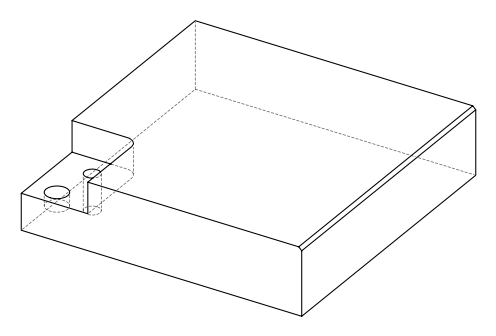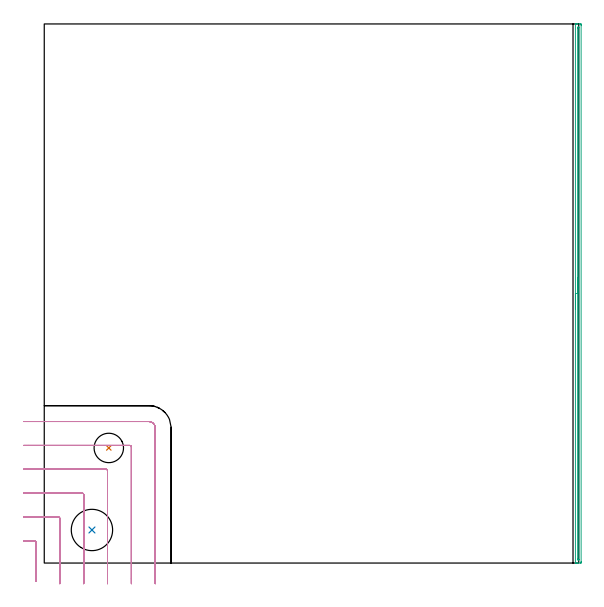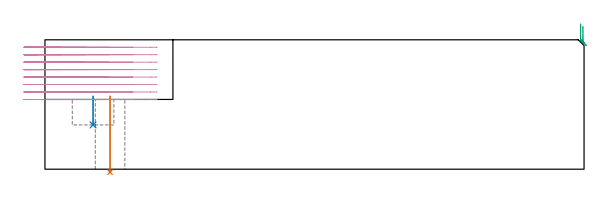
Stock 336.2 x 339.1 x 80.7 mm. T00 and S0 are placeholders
(PLAN: 4 operations, 3 tool changes, 17.6 min)
(1 INDEXABLE_INSERT_DRILL_THROUGH_HOLE_FROM_SOLID | STEP1HOLE | NXT0302_008 | 0.2 min | 21667 mm3)
(2 INDEXABLE_INSERT_DRILL_BLIND_HOLE_FROM_SOLID | STEP1POCKET | UGT0302_005 | 0.08 min | 28171 mm3)
(3 AREA_MILL | FG_CHAMFER_SURFACE | UGT0205_001 | 5.58 min | 2205 mm3)
(4 MILL_CORNER_NOTCH_RECTANGULAR | CORNER_NOTCH_RECTANGULAR | UGT0201_094 | Follow Part, ap 5, ae 75% | 11.71 min | 262617 mm3)
(TOOL NXT0302_008 | Index. Insert Drill 18.5mm [880-D1850L25-05] | D18.5 PA176 FL93 Z2)
(TOOL UGT0302_005 | Indexable Insert Drill 26mm | D26 PA180 FL50 Z2)
(TOOL UGT0205_001 | Chamfer Mill 20 x 3 x 45 deg. | D20 FL50 Z2)
(TOOL UGT0201_094 | End mill 20 mm | D20 FL38 Z4)
(OP 1 INDEXABLE_INSERT_DRILL_THROUGH_HOLE_FROM_SOLID)
G17 G21 G94 G90
T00 M6
G54
G17 G0 G90 X40.6 Y72.4 S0 M3
G43 Z90.7 H1
G94 G81 G98 Z-1.823 F250. R45.5
G80
M5
M2
(OP 2 INDEXABLE_INSERT_DRILL_BLIND_HOLE_FROM_SOLID)
G17 G21 G94 G90
T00 M6
G54
G17 G0 G90 X30. Y20.8 S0 M3
G43 Z90.7 H0
G94 G81 G98 Z27.6 F250. R45.5
G80
M5
M2
(OP 3 AREA_MILL)
G17 G21 G94 G90
T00 M6
G54
G17 G0 G90 X334.1 Y159.55 S1061 M3
G43 Z90.7 H0
G94 G1 Y159.588 Z89.828 F250.
Y159.702 Z88.963
Y159.891 Z88.112
Y160.153 Z87.28
Y160.487 Z86.474
Y160.89 Z85.7
Y161.358 Z84.964
Y161.89 Z84.272
Y162.479 Z83.629
Y163.122 Z83.039
Y163.814 Z82.508
Y164.55 Z82.04
Y165.324 Z81.637
Y166.13 Z81.303
Y166.962 Z81.041
Y167.813 Z80.852
Y168.678 Z80.738
Y169.55 Z80.7
Y338.923
X334.103 Y339.093 Z80.688
X334.113 Y339.1 Z80.677
X334.477 Z80.323
X334.758 Z80.042
X335.458 Z79.337
X336.692 Z78.105
X337.225 Y339.096 Z77.57
X337.691 Y339.091 Z77.105
X337.694 Y338.951 Z77.102
X337.699 Y338.476 Z77.101
X337.7 Y337.995 Z77.1
Y1.037
X337.699 Y0.624 Z77.101
X337.694 Y0.149 Z77.102
X337.691 Y0.009 Z77.105
X337.225 Y0. Z77.57
X335.809 Z78.988
X335.458 Z79.337
X334.758 Z80.042
X334.477 Z80.323
X334.113 Z80.677
X334.102 Y0.007 Z80.688
X334.1 Y0.177 Z80.7
Y169.55
X335.514 Z79.286
Y336.632
X335.515 Y336.688 Z79.285
X335.521 Y337.069 Z79.279
X335.697 Y337.09 Z79.103
X335.939 Y337.095 Z78.861
X336.172 Y337.09 Z78.628
X336.279 Y337.075 Z78.521
X336.285 Y336.746 Z78.515
X336.286 Y336.688 Z78.514
X336.285 Y2.187 Z78.515
X336.284 Y2.085 Z78.516
X336.282 Y2.035 Z78.518
X336.28 Y2.018 Z78.52
X336.233 Y2.01 Z78.567
X335.861 Y2.005 Z78.939
X335.628 Y2.01 Z79.172
X335.521 Y2.025 Z79.279
X335.515 Y2.354 Z79.285
Y2.412
X335.514 Y169.55 Z79.286
Y170.422 Z79.324
Y171.286 Z79.438
Y172.138 Z79.627
Y172.97 Z79.889
Y173.776 Z80.223
Y174.55 Z80.626
Y175.286 Z81.094
Y175.978 Z81.625
Y176.621 Z82.215
Y177.21 Z82.858
Y177.741 Z83.55
Y178.21 Z84.286
Y178.613 Z85.06
Y178.947 Z85.866
Y179.209 Z86.698
Y179.398 Z87.549
Y179.512 Z88.414
Y179.55 Z89.286
G0 Z90.7
M5
M2
(OP 4 MILL_CORNER_NOTCH_RECTANGULAR)
G17 G21 G94 G90
T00 M6
G54
G17 G0 G90 X-5.2 Y-11.542 S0 M3
G43 Z90.7 H0
Z76.05
G94 G1 Y-8.542 F250.
Y13.006 F500.
G3 X-6.194 Y14. R1.
G1 X-10.
X-13. F250.
G0 Z90.7
X9.8 Y-13.
Z76.05
G1 Y-10.
Y28.006 F500.
G3 X8.806 Y29. R1.
G1 X-10.
X-13. F250.
G0 Z90.7
X24.8 Y-13.
Z76.05
G1 Y-10.
Y43.005 F500.
G3 X23.805 Y44. R1.
G1 X-10.
X-13. F250.
G0 Z90.7
X39.8 Y-13.
Z76.05
G1 Y-10.
Y58.005 F500.
G3 X38.805 Y59. R1.
G1 X-10.
X-13. F250.
G0 Z90.7
X54.8 Y-13.
Z76.05
G1 Y-10.
Y73.005 F500.
G3 X53.805 Y74. R1.
G1 X-10.
X-13. F250.
G0 Z90.7
X69.8 Y-13.
Z76.05
G1 Y-10.
Y85. F500.
G3 X65.8 Y89. R4.
G1 X-10.
X-13. F250.
G0 Z90.7
X-5.2 Y-11.542
Z71.4
G1 Y-8.542
Y13.006 F500.
G3 X-6.194 Y14. R1.
G1 X-10.
X-13. F250.
G0 Z90.7
X9.8 Y-13.
Z71.4
G1 Y-10.
Y28.006 F500.
G3 X8.806 Y29. R1.
G1 X-10.
X-13. F250.
G0 Z90.7
X24.8 Y-13.
Z71.4
G1 Y-10.
Y43.005 F500.
G3 X23.805 Y44. R1.
G1 X-10.
X-13. F250.
G0 Z90.7
X39.8 Y-13.
Z71.4
G1 Y-10.
Y58.005 F500.
G3 X38.805 Y59. R1.
G1 X-10.
X-13. F250.
G0 Z90.7
X54.8 Y-13.
Z71.4
G1 Y-10.
Y73.005 F500.
G3 X53.805 Y74. R1.
G1 X-10.
X-13. F250.
G0 Z90.7
X69.8 Y-13.
Z71.4
G1 Y-10.
Y85. F500.
G3 X65.8 Y89. R4.
G1 X-10.
X-13. F250.
G0 Z90.7
X-5.2 Y-11.542
Z66.75
G1 Y-8.542
Y13.006 F500.
G3 X-6.194 Y14. R1.
G1 X-10.
X-13. F250.
G0 Z90.7
X9.8 Y-13.
Z66.75
G1 Y-10.
Y28.006 F500.
G3 X8.806 Y29. R1.
G1 X-10.
X-13. F250.
G0 Z90.7
X24.8 Y-13.
Z66.75
G1 Y-10.
Y43.005 F500.
G3 X23.805 Y44. R1.
G1 X-10.
X-13. F250.
G0 Z90.7
X39.8 Y-13.
Z66.75
G1 Y-10.
Y58.005 F500.
G3 X38.805 Y59. R1.
G1 X-10.
X-13. F250.
G0 Z90.7
X54.8 Y-13.
Z66.75
G1 Y-10.
Y73.005 F500.
G3 X53.805 Y74. R1.
G1 X-10.
X-13. F250.
G0 Z90.7
X69.8 Y-13.
Z66.75
G1 Y-10.
Y85. F500.
G3 X65.8 Y89. R4.
G1 X-10.
X-13. F250.
G0 Z90.7
X-5.2 Y-11.542
Z62.1
G1 Y-8.542
Y13.006 F500.
G3 X-6.194 Y14. R1.
G1 X-10.
X-13. F250.
G0 Z90.7
X9.8 Y-13.
Z62.1
G1 Y-10.
Y28.006 F500.
G3 X8.806 Y29. R1.
G1 X-10.
X-13. F250.
G0 Z90.7
X24.8 Y-13.
Z62.1
G1 Y-10.
Y43.005 F500.
G3 X23.805 Y44. R1.
G1 X-10.
X-13. F250.
G0 Z90.7
X39.8 Y-13.
Z62.1
G1 Y-10.
Y58.005 F500.
G3 X38.805 Y59. R1.
G1 X-10.
X-13. F250.
G0 Z90.7
X54.8 Y-13.
Z62.1
G1 Y-10.
Y73.005 F500.
G3 X53.805 Y74. R1.
G1 X-10.
X-13. F250.
G0 Z90.7
X69.8 Y-13.
Z62.1
G1 Y-10.
Y85. F500.
G3 X65.8 Y89. R4.
G1 X-10.
X-13. F250.
G0 Z90.7
X-5.2 Y-11.542
Z57.45
G1 Y-8.542
Y13.006 F500.
G3 X-6.194 Y14. R1.
G1 X-10.
X-13. F250.
G0 Z90.7
X9.8 Y-13.
Z57.45
G1 Y-10.
Y28.006 F500.
G3 X8.806 Y29. R1.
G1 X-10.
X-13. F250.
G0 Z90.7
X24.8 Y-13.
Z57.45
G1 Y-10.
Y43.005 F500.
G3 X23.805 Y44. R1.
G1 X-10.
X-13. F250.
G0 Z90.7
X39.8 Y-13.
Z57.45
G1 Y-10.
Y58.005 F500.
G3 X38.805 Y59. R1.
G1 X-10.
X-13. F250.
G0 Z90.7
X54.8 Y-13.
Z57.45
G1 Y-10.
Y73.005 F500.
G3 X53.805 Y74. R1.
G1 X-10.
X-13. F250.
G0 Z90.7
X69.8 Y-13.
Z57.45
G1 Y-10.
Y85. F500.
G3 X65.8 Y89. R4.
G1 X-10.
X-13. F250.
G0 Z90.7
X-5.2 Y-11.542
Z52.8
G1 Y-8.542
Y13.006 F500.
G3 X-6.194 Y14. R1.
G1 X-10.
X-13. F250.
G0 Z90.7
X9.8 Y-13.
Z52.8
G1 Y-10.
Y28.006 F500.
G3 X8.806 Y29. R1.
G1 X-10.
X-13. F250.
G0 Z90.7
X24.8 Y-13.
Z52.8
G1 Y-10.
Y43.005 F500.
G3 X23.805 Y44. R1.
G1 X-10.
X-13. F250.
G0 Z90.7
X39.8 Y-13.
Z52.8
G1 Y-10.
Y58.005 F500.
G3 X38.805 Y59. R1.
G1 X-10.
X-13. F250.
G0 Z90.7
X54.8 Y-13.
Z52.8
G1 Y-10.
Y73.005 F500.
G3 X53.805 Y74. R1.
G1 X-10.
X-13. F250.
G0 Z90.7
X69.8 Y-13.
Z52.8
G1 Y-10.
Y85. F500.
G3 X65.8 Y89. R4.
G1 X-10.
X-13. F250.
G0 Z90.7
X-5.2 Y-11.542
Z48.15
G1 Y-8.542
Y13.006 F500.
G3 X-6.194 Y14. R1.
G1 X-10.
X-13. F250.
G0 Z90.7
X9.8 Y-13.
Z48.15
G1 Y-10.
Y28.006 F500.
G3 X8.806 Y29. R1.
G1 X-10.
X-13. F250.
G0 Z90.7
X24.8 Y-13.
Z48.15
G1 Y-10.
Y43.005 F500.
G3 X23.805 Y44. R1.
G1 X-10.
X-13. F250.
G0 Z90.7
X39.8 Y-13.
Z48.15
G1 Y-10.
Y58.005 F500.
G3 X38.805 Y59. R1.
G1 X-10.
X-13. F250.
G0 Z90.7
X54.8 Y-13.
Z48.15
G1 Y-10.
Y73.005 F500.
G3 X53.805 Y74. R1.
G1 X-10.
X-13. F250.
G0 Z90.7
X69.8 Y-13.
Z48.15
G1 Y-10.
Y85. F500.
G3 X65.8 Y89. R4.
G1 X-10.
X-13. F250.
G0 Z90.7
X-5.2 Y-11.542
Z43.5
G1 Y-8.542
Y13.006 F500.
G3 X-6.194 Y14. R1.
G1 X-10.
X-13. F250.
G0 Z90.7
X9.8 Y-13.
Z43.5
G1 Y-10.
Y28.006 F500.
G3 X8.806 Y29. R1.
G1 X-10.
X-13. F250.
G0 Z90.7
X24.8 Y-13.
Z43.5
G1 Y-10.
Y43.005 F500.
G3 X23.805 Y44. R1.
G1 X-10.
X-13. F250.
G0 Z90.7
X39.8 Y-13.
Z43.5
G1 Y-10.
Y58.005 F500.
G3 X38.805 Y59. R1.
G1 X-10.
X-13. F250.
G0 Z90.7
X54.8 Y-13.
Z43.5
G1 Y-10.
Y73.005 F500.
G3 X53.805 Y74. R1.
G1 X-10.
X-13. F250.
G0 Z90.7
X69.8 Y-13.
Z43.5
G1 Y-10.
Y85. F500.
G3 X65.8 Y89. R4.
G1 X-10.
X-13. F250.
G0 Z90.7
M5
M2
